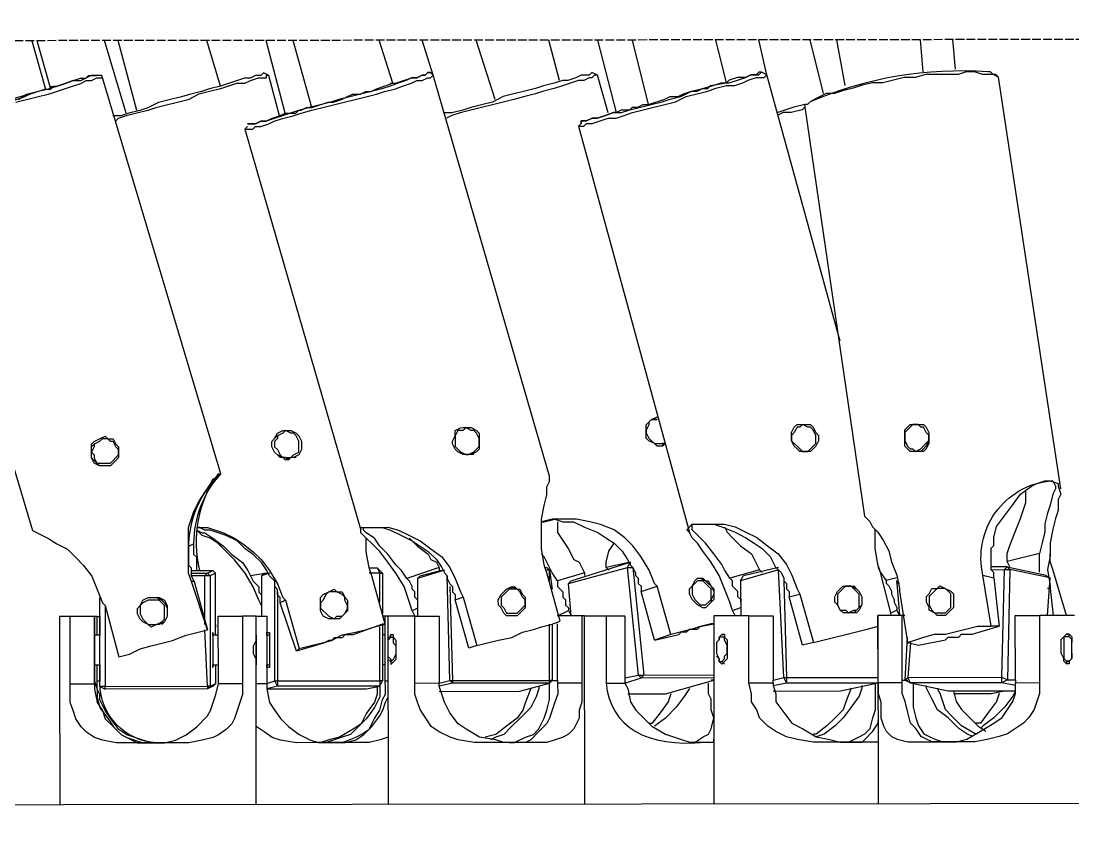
# Model space of a CAD drawing. Header units: feet. Extents: x -99009 to 3252343, y -11094690 to 9035152.
# Drawn here: x 2485667.8 to 2485957.3, y -1980929 to -1980705.4 of the extents above; entities that cross this region are included whole.
import ezdxf

# ---------------------------------------------------------------- set-up
doc = ezdxf.new("R2010")
doc.units = ezdxf.units.FT
doc.linetypes.add('PDF_IMPORT', pattern=[1, 0.8, -0.2])
doc.layers.add('1', color=1, linetype='Continuous')

# ---------------------------------------------------------------- blocks, each defined once
blk = doc.blocks.new('lEVELLING mACHINE')
at = {"color": 200, "lineweight": 25, "transparency": 33554684}
for points in [[(14908.07, 7487.43), (14933.26, 7462.97), (16683.36, 7462.97), (16708.55, 7487.43), (16665.58, 7487.43), (16666.32, 7488.91), (16666.32, 7521.51), (16665.58, 7522.99), (16662.61, 7522.99), (16661.13, 7521.51), (14860.65, 7521.51), (14860.65, 7488.91), (14859.91, 7487.43), (14856.94, 7487.43), (14856.2, 7488.91), (14856.2, 7521.51), (14856.94, 7522.99), (14859.91, 7522.99), (14860.65, 7521.51)], [(15689.02, 7411.11), (15689.76, 7411.11), (15691.24, 7411.11), (15692.72, 7411.11), (15694.2, 7411.11), (15696.43, 7411.11), (15698.65, 7411.11), (15698.65, 7429.63), (15698.65, 7430.37), (15698.65, 7432.6), (15699.39, 7434.82), (15700.13, 7437.04), (15701.61, 7439.26), (15703.1, 7440.75), (15705.32, 7442.23), (15707.54, 7443.71), (15709.76, 7444.45), (15712.73, 7445.19), (15716.43, 7445.93), (15720.14, 7445.93), (15723.84, 7445.93), (15726.07, 7445.93), (15725.32, 7445.93), (15723.84, 7445.93), (15721.62, 7445.93), (15718.66, 7445.19), (15714.95, 7442.97), (15711.25, 7440.75), (15709.02, 7439.26), (15707.54, 7437.04), (15706.06, 7434.82), (15705.32, 7432.6), (15705.32, 7429.63), (15698.65, 7429.63)], [(15772, 7430.37), (15768.3, 7429.63), (15743.11, 7429.63), (15743.11, 7411.11), (15743.11, 7462.97)], [(15778.67, 7429.63), (15778.67, 7411.11), (15780.89, 7411.11), (15783.12, 7411.11), (15784.6, 7411.11), (15786.08, 7411.11), (15786.82, 7411.11), (15787.56, 7411.11), (15788.3, 7411.11), (15788.3, 7462.97)], [(15823.87, 7462.97), (15823.87, 7411.11), (15823.13, 7411.11), (15820.91, 7411.11), (15817.94, 7411.11), (15817.94, 7429.63), (15812.76, 7429.63), (15808.31, 7428.15), (15788.3, 7428.15)], [(15869.81, 7408.89), (15871.29, 7409.63), (15870.55, 7411.11), (15872.77, 7411.11), (15874.25, 7411.11), (15875.74, 7411.11), (15877.22, 7411.11), (15877.96, 7411.11), (15877.96, 7462.97)], [(15914.26, 7462.97), (15914.26, 7423.7), (15914.26, 7424.45), (15914.26, 7423.7), (15914.26, 7422.96), (15915, 7421.48), (15915, 7420), (15915, 7419.26), (15914.26, 7417.78), (15914.26, 7417.04), (15914.26, 7416.29), (15914.26, 7417.04), (15914.26, 7416.29), (15914.26, 7411.11), (15915, 7411.11), (15916.49, 7411.11), (15917.97, 7411.11), (15917.97, 7429.63)], [(15968.35, 7417.04), (15968.35, 7418.52), (15968.35, 7419.26), (15968.35, 7420.74), (15968.35, 7421.48), (15968.35, 7422.22), (15968.35, 7422.96), (15968.35, 7423.7), (15968.35, 7462.97)], [(15733.47, 7429.63), (15733.47, 7431.11), (15733.47, 7433.34), (15733.47, 7436.3), (15732.73, 7439.26), (15731.99, 7441.49), (15730.51, 7443.71), (15729.03, 7444.45), (15727.55, 7445.19), (15725.32, 7445.93), (15724.58, 7445.93)], [(15772, 7431.85), (15753.48, 7431.85), (15743.11, 7429.63), (15743.11, 7432.6), (15742.37, 7434.82), (15742.37, 7437.04), (15742.37, 7439.26), (15741.62, 7441.49), (15740.88, 7442.97), (15739.4, 7444.45), (15737.92, 7445.19), (15734.96, 7445.93), (15731.99, 7445.93), (15729.03, 7445.93), (15726.07, 7445.93), (15726.81, 7445.93), (15727.55, 7445.93), (15728.29, 7445.93), (15729.77, 7445.19), (15731.25, 7444.45), (15732.73, 7442.23), (15734.22, 7440.75), (15734.96, 7437.78), (15735.7, 7434.82), (15736.44, 7432.6), (15736.44, 7430.37), (15736.44, 7429.63), (15736.44, 7428.89), (15734.96, 7428.89)], [(15743.11, 7445.93), (15745.33, 7445.93), (15748.29, 7445.93), (15750.52, 7445.93), (15749.78, 7445.93), (15749.03, 7445.93), (15747.55, 7445.93), (15746.81, 7445.19), (15744.59, 7442.97), (15743.11, 7440.75), (15743.11, 7440)], [(15752.74, 7445.93), (15751.26, 7445.93), (15748.29, 7444.45), (15746.81, 7443.71), (15745.33, 7442.23), (15744.59, 7439.26), (15743.85, 7437.04), (15743.85, 7434.08), (15743.85, 7432.6), (15743.85, 7431.11), (15743.85, 7429.63)], [(15817.94, 7411.11), (15812.76, 7411.11), (15812.76, 7428.89), (15812.76, 7429.63), (15812.01, 7431.11), (15811.27, 7434.82), (15809.79, 7437.04), (15807.57, 7439.26), (15805.35, 7441.49), (15801.64, 7443.71), (15797.2, 7445.19), (15794.97, 7445.93), (15792.75, 7445.93), (15791.27, 7445.93), (15790.53, 7445.93), (15788.3, 7445.93)], [(15793.49, 7445.93), (15791.27, 7444.45), (15789.79, 7443.71), (15789.05, 7442.23), (15788.3, 7439.26), (15789.05, 7437.04), (15789.05, 7434.08), (15789.79, 7432.6), (15789.79, 7431.11), (15789.79, 7429.63)], [(15790.53, 7445.93), (15789.79, 7445.93), (15788.3, 7445.93), (15788.3, 7445.19)], [(15823.87, 7411.11), (15824.61, 7411.11), (15824.61, 7429.63), (15824.61, 7430.37), (15824.61, 7432.6), (15824.61, 7434.82), (15825.35, 7437.04), (15825.35, 7439.26), (15826.09, 7440.75), (15826.83, 7442.23), (15828.31, 7443.71), (15829.8, 7444.45), (15832.02, 7445.19), (15834.24, 7445.93), (15837.95, 7445.93), (15840.91, 7445.93), (15843.13, 7445.93), (15843.87, 7445.93), (15844.62, 7445.93), (15846.1, 7445.93), (15848.32, 7445.19), (15852.77, 7444.45), (15856.47, 7442.23), (15858.69, 7440.75), (15860.92, 7437.78), (15862.4, 7434.82), (15863.14, 7432.6), (15863.88, 7430.37), (15863.88, 7429.63), (15860.92, 7428.89), (15861.66, 7399.99)], [(15832.76, 7413.33), (15832.76, 7428.89), (15831.28, 7428.89), (15831.28, 7429.63), (15831.28, 7432.6), (15832.02, 7434.82), (15832.76, 7437.04), (15833.5, 7439.26), (15834.24, 7440.75), (15836.47, 7442.97), (15838.69, 7445.19), (15840.17, 7445.93), (15841.65, 7445.93), (15842.39, 7445.93), (15843.13, 7445.93), (15846.1, 7445.93), (15849.8, 7445.93), (15854.25, 7445.93), (15858.69, 7445.19), (15860.92, 7444.45), (15863.88, 7442.97), (15866.1, 7441.49), (15867.58, 7439.26), (15869.07, 7437.04), (15869.81, 7434.82), (15870.55, 7432.6), (15870.55, 7429.63), (15870.55, 7411.11), (15863.88, 7411.11), (15863.88, 7428.89), (15863.88, 7429.63), (15870.55, 7429.63)], [(15844.62, 7445.93), (15843.13, 7445.93), (15840.17, 7444.45), (15837.95, 7443.71), (15836.47, 7442.23), (15834.98, 7439.26), (15834.24, 7437.04), (15833.5, 7434.08), (15833.5, 7432.6), (15833.5, 7431.11), (15833.5, 7429.63), (15832.76, 7428.89), (15833.5, 7428.89), (15833.5, 7429.63), (15860.18, 7429.63), (15863.88, 7430.37)], [(15836.47, 7430.37), (15836.47, 7431.11), (15837.21, 7433.34), (15838.69, 7436.3), (15841.65, 7439.26), (15843.87, 7441.49), (15846.1, 7443.71), (15848.32, 7444.45), (15849.8, 7445.19)], [(15877.96, 7444.45), (15880.18, 7445.19), (15883.14, 7445.93), (15886.85, 7445.93), (15890.55, 7445.93), (15892.78, 7445.93), (15892.04, 7445.93), (15889.81, 7445.93), (15886.85, 7445.19), (15884.63, 7443.71), (15882.4, 7441.49), (15880.18, 7438.52), (15879.44, 7437.04), (15878.7, 7434.82), (15877.96, 7433.34)], [(15894.26, 7445.93), (15892.78, 7445.93), (15890.55, 7445.93), (15886.85, 7444.45), (15885.37, 7443.71), (15883.14, 7442.23), (15881.66, 7439.26), (15880.18, 7437.04), (15879.44, 7434.08), (15878.7, 7432.6), (15878.7, 7431.11), (15878.7, 7428.89), (15878.7, 7413.33), (15882.4, 7399.99), (15883.14, 7397.77), (15883.89, 7393.33), (15883.89, 7389.62)], [(15880.18, 7429.63), (15880.18, 7431.11), (15880.18, 7433.34), (15881.66, 7436.3), (15883.89, 7439.26), (15886.11, 7441.49), (15888.33, 7443.71), (15890.55, 7444.45), (15892.78, 7445.19), (15895, 7445.93), (15895.74, 7445.93)], [(15880.92, 7430.37), (15880.92, 7432.6), (15881.66, 7434.82), (15883.89, 7437.78), (15885.37, 7440.75), (15887.59, 7442.23), (15891.29, 7444.45), (15894.26, 7445.19), (15896.48, 7445.93)], [(15914.26, 7429.63), (15911.3, 7429.63), (15911.3, 7431.11), (15910.56, 7434.82), (15909.08, 7437.04), (15907.6, 7439.26), (15905.37, 7441.49), (15902.41, 7443.71), (15899.45, 7445.19), (15897.22, 7445.93), (15895, 7445.93), (15893.52, 7445.93), (15892.78, 7445.93), (15895.74, 7445.93), (15898.7, 7445.93), (15903.15, 7445.93), (15907.6, 7445.19), (15909.82, 7444.45), (15912.04, 7442.97), (15914.26, 7441.49)], [(15958.72, 7429.63), (15958.72, 7431.11), (15957.98, 7434.82), (15956.5, 7437.04), (15955.76, 7439.26), (15953.53, 7441.49), (15951.31, 7443.71), (15948.35, 7445.19), (15946.87, 7445.93), (15944.64, 7445.93), (15943.9, 7445.93), (15942.42, 7445.93), (15945.38, 7445.93), (15949.09, 7445.93), (15952.79, 7445.93), (15956.5, 7445.19), (15958.72, 7444.45), (15960.94, 7442.97), (15962.43, 7441.49), (15963.91, 7439.26), (15964.65, 7437.04), (15965.39, 7434.82), (15965.39, 7432.6), (15965.39, 7429.63), (15958.72, 7429.63), (15958.72, 7428.89), (15957.98, 7431.11), (15957.98, 7433.34), (15957.24, 7436.3), (15955.02, 7439.26), (15953.53, 7441.49), (15951.31, 7443.71), (15949.83, 7444.45), (15947.61, 7445.19), (15945.38, 7445.93), (15943.16, 7445.93), (15942.42, 7445.93), (15943.16, 7445.93), (15947.61, 7444.45), (15949.83, 7443.71), (15952.05, 7442.23), (15954.27, 7439.26), (15955.76, 7437.04), (15957.24, 7434.08), (15957.24, 7432.6), (15957.98, 7431.11), (15957.98, 7428.89), (15957.98, 7424.45)], [(15735.7, 7428.89), (15734.22, 7429.63), (15723.84, 7431.85), (15705.32, 7431.85), (15706.06, 7433.34), (15708.28, 7436.3), (15711.25, 7439.26), (15714.21, 7441.49), (15714.95, 7442.23)], [(15722.36, 7431.85), (15721.62, 7434.82), (15720.14, 7437.04), (15717.91, 7439.26), (15715.69, 7441.49), (15713.47, 7442.97)], [(15715.69, 7443.71), (15716.43, 7443.71), (15720.14, 7441.49), (15723.1, 7438.52), (15724.58, 7437.04), (15725.32, 7434.82), (15726.07, 7432.6), (15726.81, 7431.11)], [(15717.17, 7444.45), (15718.66, 7443.71), (15720.88, 7442.23), (15723.84, 7439.26), (15726.81, 7437.04), (15728.29, 7434.08), (15729.03, 7432.6), (15729.77, 7431.11), (15729.77, 7430.37)], [(15747.55, 7430.37), (15747.55, 7431.11), (15748.29, 7433.34), (15750.52, 7436.3), (15752.74, 7439.26), (15754.96, 7441.49), (15757.93, 7443.71), (15760.15, 7444.45)], [(15750.52, 7431.11), (15752, 7434.82), (15752.74, 7437.04), (15754.96, 7439.26), (15757.18, 7441.49), (15760.15, 7443.71), (15760.89, 7443.71)], [(15838.69, 7431.11), (15840.17, 7434.82), (15840.91, 7437.04), (15842.39, 7439.26), (15845.36, 7441.49), (15848.32, 7443.71), (15851.28, 7444.45)], [(15709.76, 7432.6), (15710.51, 7434.82), (15712.73, 7437.78), (15714.95, 7440.75), (15716.43, 7440.75)], [(15794.97, 7431.11), (15796.45, 7433.34), (15798.68, 7436.3), (15801.64, 7439.26), (15804.6, 7441.49)], [(15800.16, 7432.6), (15800.9, 7434.82), (15803.12, 7437.78), (15805.35, 7440.75), (15806.09, 7440.75)], [(15722.36, 7432.6), (15711.99, 7432.6), (15708.28, 7431.85)], [(15812.01, 7432.6), (15801.64, 7432.6), (15788.3, 7428.89), (15789.05, 7428.89)], [(15863.88, 7431.85), (15841.65, 7431.85), (15833.5, 7429.63)], [(15925.38, 7429.63), (15926.12, 7430.37), (15927.6, 7431.11), (15955.76, 7431.11), (15955.76, 7430.37), (15957.24, 7430.37), (15957.24, 7405.92)], [(15955.76, 7408.14), (15955.76, 7430.37), (15927.6, 7430.37), (15927.6, 7431.11), (15926.86, 7430.37), (15925.38, 7429.63), (15925.38, 7424.45)], [(15957.24, 7430.37), (15955.76, 7431.11)], [(15711.99, 7398.51), (15708.28, 7398.51), (15707.54, 7397.77), (15697.17, 7399.99), (15695.69, 7400.74), (15706.8, 7398.51), (15707.54, 7428.89), (15705.32, 7428.89), (15705.32, 7429.63)], [(15705.32, 7428.89), (15705.32, 7411.11), (15698.65, 7411.11)], [(15705.32, 7430.37), (15709.02, 7429.63), (15734.22, 7429.63), (15734.96, 7428.15), (15735.7, 7428.89), (15734.96, 7417.04)], [(15734.22, 7418.52), (15734.96, 7428.15), (15709.02, 7428.15), (15708.28, 7398.51), (15706.8, 7398.51), (15707.54, 7397.77), (15711.99, 7397.77)], [(15736.44, 7429.63), (15743.11, 7429.63)], [(15736.44, 7428.89), (15736.44, 7411.11), (15743.11, 7411.11)], [(15769.04, 7401.48), (15768.3, 7428.15), (15743.11, 7428.15)], [(15772, 7429.63), (15772, 7428.89), (15769.04, 7428.15), (15770.52, 7398.51), (15780.89, 7401.48), (15780.89, 7411.11)], [(15778.67, 7411.11), (15772, 7411.11), (15772, 7428.89)], [(15812.76, 7428.15), (15809.05, 7427.41), (15812.01, 7397.77), (15811.27, 7396.29), (15811.27, 7397.03)], [(15824.61, 7429.63), (15831.28, 7429.63)], [(15831.28, 7428.89), (15831.28, 7413.33)], [(15860.92, 7402.96), (15860.18, 7428.89), (15833.5, 7428.89), (15833.5, 7413.33)], [(15878.7, 7428.89), (15877.96, 7428.89)], [(15906.11, 7406.66), (15907.6, 7407.4), (15907.6, 7405.92), (15908.34, 7405.18), (15908.34, 7403.7), (15909.08, 7402.96), (15909.08, 7401.48), (15909.82, 7400.74), (15910.56, 7399.99), (15911.3, 7398.51), (15912.78, 7396.29), (15915, 7394.07), (15917.23, 7392.58), (15919.45, 7390.36), (15922.41, 7388.88), (15924.64, 7388.14), (15926.86, 7387.4), (15928.34, 7387.4), (15929.82, 7386.66), (15930.56, 7386.66), (15929.08, 7386.66), (15927.6, 7386.66), (15925.38, 7387.4), (15923.16, 7388.14), (15920.19, 7389.62), (15917.97, 7391.1), (15915, 7393.33), (15912.78, 7395.55), (15910.56, 7398.51), (15908.34, 7402.22), (15906.85, 7405.92), (15906.11, 7406.66), (15902.41, 7420), (15899.45, 7419.26), (15896.48, 7418.52), (15893.52, 7417.78), (15890.55, 7416.29), (15886.85, 7415.55), (15883.89, 7414.81), (15881.66, 7414.07), (15878.7, 7413.33), (15879.44, 7413.33), (15879.44, 7428.89)], [(15908.34, 7404.44), (15908.34, 7428.89), (15880.18, 7428.89), (15880.18, 7430.37), (15879.44, 7428.89), (15880.18, 7428.89), (15880.18, 7414.07)], [(15914.26, 7411.11), (15911.3, 7411.11), (15911.3, 7428.89), (15911.3, 7429.63), (15909.08, 7428.89), (15909.08, 7401.48)], [(15924.64, 7429.63), (15924.64, 7428.89), (15924.64, 7411.11), (15917.97, 7411.11)], [(15932.05, 7398.51), (15926.12, 7398.51), (15925.38, 7399.25), (15926.86, 7399.99), (15926.86, 7430.37), (15927.6, 7430.37), (15928.34, 7414.81)], [(15958.72, 7424.45), (15957.24, 7424.45), (15957.24, 7428.89), (15957.98, 7428.89)], [(15957.98, 7416.29), (15957.98, 7411.11), (15958.72, 7411.11), (15958.72, 7428.89), (15958.72, 7411.11), (15965.39, 7411.11)], [(15958.72, 7428.89), (15958.72, 7428.89)], [(15965.39, 7429.63), (15965.39, 7411.11), (15966.87, 7411.11), (15967.61, 7411.11), (15968.35, 7411.11), (15968.35, 7416.29), (15968.35, 7417.04), (15968.35, 7417.78), (15968.35, 7419.26), (15968.35, 7420.74), (15968.35, 7422.22), (15968.35, 7422.96), (15968.35, 7423.7)], [(15831.28, 7401.48), (15831.28, 7402.96), (15830.54, 7403.7), (15829.8, 7404.44), (15829.8, 7405.92), (15829.06, 7406.66), (15829.06, 7408.14), (15828.31, 7408.89), (15828.31, 7409.63), (15827.57, 7411.11), (15828.31, 7402.22), (15812.01, 7397.77), (15810.53, 7397.77), (15807.57, 7427.41), (15788.3, 7427.41)], [(15910.56, 7416.29), (15911.3, 7416.29), (15911.3, 7415.55), (15910.56, 7415.55), (15910.56, 7416.29), (15910.56, 7417.04), (15910.56, 7418.52), (15910.56, 7420), (15910.56, 7420.74), (15910.56, 7422.22), (15910.56, 7423.7), (15910.56, 7424.45), (15910.56, 7425.19), (15911.3, 7425.19), (15911.3, 7424.45), (15910.56, 7424.45)], [(15924.64, 7416.29), (15926.12, 7416.29), (15926.12, 7415.55), (15926.12, 7416.29), (15926.12, 7417.04), (15926.12, 7417.78), (15926.12, 7419.26), (15926.12, 7420.74), (15926.12, 7422.22), (15926.12, 7422.96), (15926.12, 7424.45), (15926.12, 7425.19), (15926.12, 7424.45), (15924.64, 7424.45)], [(15689.76, 7421.48), (15689.76, 7422.22), (15689.76, 7422.96), (15690.5, 7423.7), (15690.5, 7424.45), (15691.24, 7424.45), (15691.98, 7423.7), (15691.98, 7422.96), (15692.72, 7421.48), (15692.72, 7420), (15692.72, 7419.26), (15692.72, 7417.78), (15691.98, 7417.04), (15691.24, 7416.29)], [(15690.5, 7423.7), (15691.24, 7423.7), (15691.24, 7424.45)], [(15690.5, 7423.7), (15690.5, 7423.7)], [(15787.56, 7418.52), (15786.82, 7417.78), (15786.82, 7417.04), (15786.08, 7416.29), (15785.34, 7416.29), (15785.34, 7417.04), (15784.6, 7417.78), (15784.6, 7419.26), (15784.6, 7420.74), (15784.6, 7422.22), (15784.6, 7422.96), (15785.34, 7423.7), (15786.08, 7424.45), (15786.82, 7423.7), (15786.82, 7422.96), (15787.56, 7422.22)], [(15786.82, 7423.7), (15786.08, 7423.7), (15785.34, 7424.45)], [(15877.96, 7422.22), (15877.96, 7422.96), (15877.22, 7423.7), (15877.22, 7424.45), (15876.48, 7423.7), (15875.74, 7422.96), (15875.74, 7422.22), (15875.74, 7420.74), (15875.74, 7419.26), (15875.74, 7417.78), (15876.48, 7417.04), (15876.48, 7416.29), (15877.22, 7416.29), (15877.22, 7417.04)], [(15877.22, 7423.7), (15877.22, 7423.7)], [(15879.44, 7424.45), (15878.7, 7424.45)], [(15914.26, 7423.7), (15914.26, 7423.7)], [(15914.26, 7423.7), (15914.26, 7423.7)], [(15970.58, 7265.14), (15969.09, 7265.14), (15966.87, 7264.4), (15964.65, 7263.66), (15962.43, 7262.92), (15960.94, 7262.92), (15960.2, 7262.18), (15958.72, 7262.18), (15957.98, 7262.18), (15958.72, 7262.18), (15959.46, 7262.18), (15960.94, 7262.92), (15962.43, 7263.66), (15964.65, 7263.66), (15966.87, 7264.4), (15969.09, 7265.14), (15971.32, 7265.88), (15974.28, 7266.62), (15977.24, 7267.37), (15979.47, 7268.85)], [(16008.36, 7277.74), (15975.76, 7387.4), (15974.28, 7388.14), (15972.8, 7388.88), (15971.32, 7389.62), (15969.09, 7391.1), (15966.13, 7392.58), (15963.91, 7394.81), (15961.68, 7397.03), (15959.46, 7399.99), (15957.98, 7403.7), (15956.5, 7407.4), (15955.76, 7408.14), (15952.05, 7422.22), (15949.09, 7421.48), (15946.12, 7420), (15943.16, 7419.26), (15940.2, 7418.52), (15937.23, 7417.78), (15933.53, 7416.29), (15930.56, 7415.55), (15927.6, 7414.81), (15932.05, 7401.48), (15932.79, 7399.25), (15932.79, 7394.81), (15932.79, 7390.36), (15932.79, 7386.66), (15931.31, 7382.21), (15929.82, 7379.25), (15928.34, 7377.02), (15926.86, 7374.8), (15926.12, 7373.32), (15924.64, 7372.58), (15924.64, 7371.84), (15923.9, 7371.84), (15956.5, 7262.18), (15957.98, 7262.18)], [(15709.76, 7262.92), (15710.51, 7262.18), (15711.25, 7262.18), (15712.73, 7262.18), (15714.21, 7262.18), (15716.43, 7261.44), (15718.66, 7261.44), (15720.88, 7262.18), (15723.84, 7262.18), (15726.81, 7262.18), (15729.77, 7262.18), (15732.73, 7262.92), (15735.7, 7262.92), (15738.66, 7263.66), (15741.62, 7264.4), (15744.59, 7264.4), (15747.55, 7265.14), (15749.78, 7265.88), (15752.74, 7266.62), (15754.96, 7267.37), (15757.18, 7267.37), (15758.67, 7268.11), (15760.15, 7268.85), (15761.63, 7269.59), (15762.37, 7270.33), (15763.11, 7270.33), (15763.11, 7271.07), (15746.81, 7383.69), (15746.07, 7384.43), (15745.33, 7385.18), (15744.59, 7386.66), (15743.11, 7388.14), (15741.62, 7390.36), (15740.14, 7393.33), (15739.4, 7396.29), (15737.92, 7399.99), (15737.18, 7403.7), (15737.18, 7404.44), (15734.96, 7418.52), (15731.99, 7419.26), (15724.58, 7417.78), (15723.84, 7417.04), (15723.1, 7417.04), (15721.62, 7417.04), (15720.88, 7417.04), (15720.14, 7416.29), (15719.4, 7416.29), (15717.91, 7416.29), (15717.17, 7416.29), (15709.76, 7414.07), (15711.99, 7414.07)], [(15760.89, 7418.52), (15763.85, 7419.26), (15767.56, 7405.92)], [(15871.29, 7409.63), (15872.03, 7407.4), (15873.51, 7402.96), (15875.74, 7399.25), (15877.96, 7396.29), (15880.18, 7393.33), (15882.4, 7391.1), (15883.89, 7389.62), (15884.63, 7388.88), (15885.37, 7388.14), (15885.37, 7387.4), (15885.37, 7386.66), (15884.63, 7386.66), (15882.4, 7386.66), (15880.18, 7386.66), (15877.96, 7386.66), (15874.99, 7387.4), (15872.03, 7388.88), (15869.07, 7390.36), (15866.1, 7392.58), (15863.14, 7394.81), (15860.92, 7397.77), (15859.43, 7400.74), (15857.95, 7404.44), (15857.21, 7405.92), (15853.51, 7419.26), (15850.54, 7418.52), (15847.58, 7417.78), (15843.87, 7417.04), (15840.91, 7415.55), (15837.95, 7414.81), (15835.72, 7414.07), (15832.76, 7413.33), (15830.54, 7412.59), (15834.24, 7399.25), (15834.98, 7397.03), (15835.72, 7392.58), (15835.72, 7388.88), (15835.72, 7384.43), (15834.98, 7380.73), (15834.24, 7377.77), (15834.24, 7375.54), (15833.5, 7374.06), (15833.5, 7373.32), (15833.5, 7372.58), (15865.36, 7262.18), (15866.1, 7261.44)], [(15853.51, 7419.26), (15855.73, 7420), (15859.43, 7406.66)], [(15879.44, 7413.33), (15887.59, 7416.29), (15888.33, 7416.29), (15889.81, 7416.29), (15890.55, 7417.04), (15891.29, 7417.04), (15892.78, 7417.04), (15893.52, 7417.78), (15894.26, 7417.78), (15895.74, 7418.52), (15903.15, 7420.74), (15902.41, 7420)], [(15903.15, 7420.74), (15907.6, 7407.4)], [(15690.5, 7417.04), (15690.5, 7416.29), (15691.24, 7416.29), (15690.5, 7416.29), (15689.76, 7417.04), (15689.76, 7417.78), (15689.76, 7418.52)], [(15734.96, 7418.52), (15732.73, 7417.78), (15730.51, 7417.04), (15727.55, 7416.29), (15724.58, 7416.29), (15721.62, 7415.55), (15718.66, 7414.81), (15715.69, 7414.07), (15711.99, 7414.07), (15714.21, 7399.99), (15711.25, 7400.74), (15711.25, 7399.25), (15711.99, 7398.51), (15711.99, 7397.03), (15711.99, 7396.29), (15711.99, 7394.81), (15711.99, 7394.07), (15711.99, 7392.58), (15711.25, 7391.84), (15711.25, 7389.62), (15710.51, 7386.66), (15708.28, 7383.69), (15706.06, 7380.73), (15703.84, 7377.77), (15700.87, 7375.54), (15699.39, 7374.8), (15697.17, 7374.06), (15695.69, 7374.06), (15693.46, 7374.8), (15693.46, 7375.54), (15692.72, 7377.77), (15693.46, 7379.25), (15693.46, 7382.21), (15694.2, 7384.43), (15694.95, 7387.4), (15695.69, 7391.1), (15695.69, 7394.81), (15696.43, 7398.51), (15695.69, 7402.96), (15695.69, 7403.7), (15694.95, 7411.11)], [(15782.38, 7411.11), (15783.12, 7409.63), (15783.86, 7407.4), (15785.34, 7403.7), (15786.82, 7399.99), (15789.05, 7396.29), (15791.27, 7393.33), (15792.75, 7391.1), (15794.23, 7389.62), (15794.97, 7388.14), (15795.71, 7387.4), (15794.97, 7386.66), (15794.23, 7385.92), (15793.49, 7385.92), (15791.27, 7385.92), (15788.3, 7385.92), (15785.34, 7385.92), (15782.38, 7386.66), (15779.41, 7388.14), (15776.45, 7389.62), (15773.49, 7391.84), (15770.52, 7394.07), (15768.3, 7397.03), (15766.82, 7399.99), (15765.33, 7403.7), (15764.59, 7405.18), (15760.89, 7418.52), (15757.93, 7417.78), (15754.96, 7417.04), (15752, 7416.29), (15749.03, 7415.55), (15746.07, 7414.81), (15743.11, 7414.07), (15743.11, 7413.33)], [(15785.34, 7416.29), (15786.08, 7416.29), (15786.82, 7417.04)], [(15786.08, 7416.29), (15786.08, 7416.29)], [(15800.16, 7416.29), (15804.6, 7417.78), (15797.94, 7416.29), (15797.2, 7415.55), (15796.45, 7415.55), (15795.71, 7415.55), (15794.97, 7414.81), (15793.49, 7414.81), (15792.75, 7414.81), (15792.01, 7414.07), (15788.3, 7413.33), (15789.05, 7413.33), (15792.01, 7414.07), (15794.23, 7414.81), (15797.2, 7415.55), (15800.16, 7416.29), (15803.86, 7402.96), (15804.6, 7402.22), (15806.09, 7398.51), (15808.31, 7394.81), (15810.53, 7391.84), (15812.76, 7389.62), (15815.72, 7387.4), (15819.42, 7385.92), (15822.39, 7385.18), (15826.09, 7384.43), (15829.8, 7384.43), (15832.76, 7384.43), (15835.72, 7385.18), (15834.98, 7385.18), (15832.02, 7384.43), (15829.8, 7385.18), (15826.83, 7385.18), (15823.87, 7386.66), (15820.16, 7388.14), (15817.94, 7389.62), (15815.72, 7391.1), (15813.5, 7393.33), (15812.01, 7395.55), (15811.27, 7397.03), (15810.53, 7397.77), (15809.79, 7399.25), (15809.79, 7399.99), (15809.05, 7400.74), (15809.05, 7402.22), (15808.31, 7402.96), (15808.31, 7404.44), (15803.86, 7402.96)], [(15804.6, 7417.78), (15808.31, 7404.44)], [(15877.96, 7417.78), (15877.22, 7417.04), (15877.22, 7416.29)], [(15878.7, 7416.29), (15879.44, 7416.29)], [(15925.38, 7416.29), (15925.38, 7399.25)], [(15957.98, 7411.11), (15957.24, 7411.11), (15957.24, 7416.29), (15958.72, 7416.29)], [(15968.35, 7417.04), (15968.35, 7417.04)], [(15711.25, 7400.74), (15709.76, 7414.07)], [(15878.7, 7413.33), (15878.7, 7411.11), (15879.44, 7411.11)], [(15925.38, 7413.33), (15925.38, 7414.07)], [(15925.38, 7414.07), (15925.38, 7414.07)], [(15931.31, 7401.48), (15927.6, 7414.81)], [(15927.6, 7414.81), (15927.6, 7414.81)], [(15928.34, 7413.33), (15928.34, 7399.99), (15932.05, 7399.99)], [(15943.9, 7405.92), (15943.16, 7405.92), (15941.68, 7405.92), (15940.94, 7405.92), (15939.46, 7406.66), (15938.72, 7408.14), (15938.72, 7408.89), (15938.72, 7410.37), (15938.72, 7411.11), (15939.46, 7412.59), (15940.2, 7413.33)], [(15691.24, 7411.11), (15694.95, 7398.51), (15695.69, 7396.29), (15695.69, 7394.07)], [(15696.43, 7411.11), (15695.69, 7400.74)], [(15726.81, 7411.11), (15726.81, 7411.11)], [(15735.7, 7411.11), (15736.44, 7411.11)], [(15737.18, 7402.22), (15737.92, 7402.22), (15737.18, 7411.11), (15737.92, 7409.63), (15739.4, 7410.37)], [(15739.4, 7411.11), (15742.37, 7399.25), (15743.11, 7397.03), (15743.85, 7392.58), (15743.85, 7388.14), (15743.85, 7387.4)], [(15743.11, 7411.11), (15743.11, 7411.11)], [(15752.74, 7402.96), (15752, 7402.96), (15751.26, 7402.96), (15749.78, 7402.96), (15749.03, 7403.7), (15748.29, 7404.44), (15747.55, 7405.92), (15747.55, 7406.66), (15747.55, 7408.14), (15748.29, 7408.89), (15749.03, 7409.63), (15749.78, 7410.37), (15750.52, 7410.37)], [(15824.61, 7411.11), (15831.28, 7411.11), (15828.31, 7409.63)], [(15844.62, 7403.7), (15843.13, 7402.96), (15842.39, 7403.7), (15841.65, 7404.44), (15840.91, 7405.18), (15840.17, 7405.92), (15840.17, 7407.4), (15840.17, 7408.89), (15840.91, 7409.63), (15841.65, 7410.37), (15842.39, 7411.11)], [(15862.4, 7398.51), (15869.81, 7400.74), (15869.81, 7411.11)], [(15877.96, 7411.11), (15878.7, 7411.11)], [(15883.14, 7397.77), (15880.92, 7397.77), (15880.18, 7399.25), (15879.44, 7399.25), (15879.44, 7410.37)], [(15890.55, 7411.11), (15891.29, 7411.85)], [(15892.04, 7411.85), (15892.78, 7411.85), (15893.52, 7411.85)], [(15912.78, 7399.99), (15912.04, 7399.25), (15910.56, 7399.25), (15912.78, 7399.99), (15912.78, 7411.11)], [(15958.72, 7411.11), (15958.72, 7411.11)], [(15743.11, 7397.77), (15742.37, 7399.25), (15740.88, 7401.48), (15740.88, 7402.22), (15740.14, 7402.96), (15739.4, 7404.44), (15739.4, 7405.18), (15738.66, 7406.66), (15738.66, 7407.4), (15737.92, 7408.89), (15737.92, 7409.63)], [(15780.89, 7407.4), (15780.89, 7406.66), (15781.64, 7405.92), (15781.64, 7404.44), (15782.38, 7403.7), (15783.12, 7402.96), (15783.12, 7401.48), (15783.86, 7400.74), (15785.34, 7398.51), (15786.08, 7397.03), (15788.3, 7394.07), (15790.53, 7391.1), (15792.01, 7389.62), (15793.49, 7388.14), (15794.23, 7387.4), (15794.23, 7386.66), (15794.23, 7385.92), (15793.49, 7385.92), (15792.75, 7385.92), (15790.53, 7385.92), (15788.3, 7385.92), (15786.08, 7386.66), (15782.38, 7388.14), (15779.41, 7389.62), (15777.19, 7391.1), (15774.97, 7392.58), (15772.74, 7394.81), (15771.26, 7397.77), (15770.52, 7398.51), (15769.78, 7399.25), (15769.04, 7400.74), (15769.04, 7401.48), (15768.3, 7402.22), (15768.3, 7403.7), (15767.56, 7404.44), (15767.56, 7405.92), (15764.59, 7405.18)], [(15783.12, 7409.63), (15780.89, 7408.89)], [(15792.75, 7400.74), (15791.27, 7400.74), (15790.53, 7401.48), (15789.79, 7402.22), (15789.05, 7402.96), (15788.3, 7404.44), (15788.3, 7405.18), (15789.05, 7406.66), (15789.05, 7407.4), (15789.79, 7408.14), (15790.53, 7408.89)], [(15880.18, 7407.4), (15880.18, 7399.25), (15883.14, 7399.25)], [(15912.78, 7408.14), (15913.52, 7406.66), (15915, 7402.96), (15917.23, 7399.25), (15920.19, 7395.55), (15922.41, 7393.33), (15924.64, 7391.1), (15926.86, 7389.62), (15929.08, 7388.88), (15929.82, 7388.14), (15930.56, 7387.4)], [(15869.81, 7406.66), (15870.55, 7405.92), (15870.55, 7404.44), (15871.29, 7403.7), (15871.29, 7402.96), (15872.03, 7401.48), (15872.77, 7400.74), (15874.25, 7398.51), (15875.74, 7397.03), (15877.96, 7394.07), (15880.18, 7391.84), (15881.66, 7389.62), (15883.89, 7388.14), (15884.63, 7387.4), (15884.63, 7386.66), (15883.89, 7386.66), (15881.66, 7386.66), (15879.44, 7386.66), (15877.22, 7387.4), (15874.25, 7388.88), (15871.29, 7390.36), (15869.07, 7391.84), (15866.84, 7393.33), (15864.62, 7395.55), (15863.14, 7397.77), (15862.4, 7399.25), (15861.66, 7399.99), (15861.66, 7400.74), (15860.92, 7402.22), (15860.18, 7402.96), (15860.18, 7404.44), (15859.43, 7405.18), (15859.43, 7406.66), (15857.21, 7405.92)], [(15930.56, 7386.66), (15930.56, 7387.4), (15929.08, 7388.14), (15928.34, 7388.14), (15926.12, 7389.62), (15923.16, 7391.84), (15920.93, 7394.07), (15917.97, 7396.29), (15916.49, 7398.51), (15915.75, 7399.99), (15915, 7401.48), (15914.26, 7402.22), (15913.52, 7402.96), (15913.52, 7404.44), (15912.78, 7405.18)], [(15695.69, 7403.7), (15696.43, 7403.7)], [(15737.92, 7402.22), (15737.92, 7401.48)], [(15828.31, 7402.22), (15827.57, 7401.48), (15811.27, 7396.29), (15817.94, 7397.77)], [(15834.98, 7397.77), (15834.24, 7397.77), (15833.5, 7398.51), (15832.76, 7403.7)], [(15698.65, 7399.25), (15698.65, 7398.51), (15698.65, 7397.77), (15698.65, 7396.29), (15698.65, 7395.55), (15698.65, 7394.07)], [(15737.92, 7400.74), (15740.88, 7401.48)], [(15780.89, 7401.48), (15780.15, 7399.99), (15770.52, 7397.77)], [(15775.71, 7398.51), (15774.97, 7399.25)], [(15785.34, 7386.66), (15784.6, 7388.14), (15783.12, 7389.62), (15780.89, 7391.84), (15777.93, 7394.07), (15777.19, 7395.55), (15776.45, 7397.03), (15775.71, 7398.51), (15783.86, 7400.74)], [(15831.28, 7385.18), (15831.28, 7386.66), (15831.28, 7388.14), (15829.8, 7390.36), (15828.31, 7392.58), (15826.83, 7395.55), (15825.35, 7396.29), (15824.61, 7397.77), (15823.87, 7399.25), (15831.28, 7401.48), (15832.76, 7399.25), (15833.5, 7397.77), (15834.98, 7394.81), (15835.72, 7394.07)], [(15823.87, 7399.25), (15823.87, 7399.99)], [(15833.5, 7401.48), (15833.5, 7398.51), (15834.24, 7398.51)], [(15869.81, 7400.74), (15869.07, 7399.99), (15863.14, 7398.51)], [(15872.03, 7389.62), (15869.81, 7391.84), (15866.84, 7394.07), (15866.1, 7395.55), (15864.62, 7396.29), (15863.88, 7397.77), (15872.77, 7400.74)], [(15879.44, 7399.25), (15880.92, 7397.77)], [(15911.3, 7399.25), (15915.75, 7399.99)], [(15932.05, 7399.25), (15927.6, 7399.25), (15926.12, 7398.51)], [(15706.8, 7397.77), (15707.54, 7396.29)], [(15742.37, 7398.51), (15742.37, 7398.51)], [(15770.52, 7398.51), (15770.52, 7398.51)], [(15770.52, 7398.51), (15770.52, 7398.51)], [(15811.27, 7396.29), (15811.27, 7396.29)], [(15817.2, 7398.51), (15817.94, 7397.77), (15817.94, 7396.29), (15817.2, 7393.33), (15815.72, 7391.1)], [(15833.5, 7398.51), (15833.5, 7398.51)], [(15833.5, 7398.51), (15834.24, 7397.77)], [(15863.88, 7397.77), (15863.88, 7398.51)], [(15930.56, 7398.51), (15930.56, 7397.03), (15930.56, 7396.29), (15930.56, 7394.81), (15931.31, 7394.07), (15931.31, 7392.58), (15931.31, 7391.1), (15932.79, 7391.84)], [(15824.61, 7275.52), (15825.35, 7276.26), (15794.97, 7388.14)], [(15916.49, 7276.26), (15917.23, 7277), (15885.37, 7387.4)], [(15923.9, 7371.84), (15923.9, 7371.84)], [(15903.15, 7367.39), (15903.89, 7367.39), (15904.63, 7367.39), (15905.37, 7368.13), (15906.11, 7367.39), (15907.6, 7367.39), (15908.34, 7366.65), (15909.08, 7365.91), (15909.82, 7364.43), (15909.82, 7362.95), (15909.08, 7362.21), (15908.34, 7361.47)], [(15954.27, 7369.62), (15954.27, 7369.62)], [(15955.76, 7369.62), (15956.5, 7369.62), (15957.24, 7369.62), (15958.72, 7368.87), (15959.46, 7367.39), (15959.46, 7366.65), (15959.46, 7365.17), (15959.46, 7364.43), (15958.72, 7363.69)], [(15732.73, 7358.5), (15731.25, 7358.5), (15730.51, 7358.5), (15729.77, 7359.24), (15729.03, 7360.72), (15729.03, 7361.47), (15729.03, 7362.95), (15729.03, 7363.69), (15729.77, 7365.17), (15730.51, 7365.91), (15731.25, 7365.91), (15732.73, 7365.91)], [(15805.35, 7357.02), (15803.86, 7357.02), (15804.6, 7357.02), (15805.35, 7357.02), (15806.09, 7357.76), (15806.09, 7358.5), (15806.83, 7359.98), (15806.83, 7360.72), (15806.09, 7362.21), (15805.35, 7362.95), (15804.6, 7363.69), (15803.86, 7363.69), (15803.12, 7363.69), (15802.38, 7363.69), (15801.64, 7363.69), (15802.38, 7364.43), (15803.12, 7364.43)], [(15801.64, 7363.69), (15802.38, 7363.69), (15802.38, 7364.43), (15803.86, 7364.43), (15804.6, 7363.69), (15806.09, 7362.95), (15806.83, 7362.21), (15806.83, 7360.72), (15806.83, 7359.98), (15806.83, 7358.5), (15806.09, 7357.76), (15805.35, 7357.02), (15803.86, 7356.28)], [(15854.25, 7366.65), (15854.99, 7366.65)], [(15957.24, 7362.21), (15957.24, 7362.21)], [(15764.59, 7358.5), (15763.85, 7358.5)], [(15857.21, 7359.24), (15856.47, 7359.24)], [(15906.85, 7359.98), (15906.85, 7359.98)], [(15753.48, 7335.53), (15773.49, 7262.18), (15774.97, 7261.44)], [(15956.5, 7262.18), (15956.5, 7262.92), (15957.24, 7262.92), (15957.98, 7262.92), (15959.46, 7263.66), (15960.94, 7263.66), (15962.43, 7264.4), (15964.65, 7265.14), (15966.87, 7265.88), (15969.09, 7266.62), (15971.32, 7267.37), (15974.28, 7268.11), (15977.24, 7268.85), (15980.21, 7269.59)], [(15825.35, 7276.26), (15824.61, 7276.26), (15823.87, 7276.26), (15823.13, 7275.52), (15821.65, 7275.52), (15819.42, 7274.78), (15817.2, 7274.03), (15814.98, 7274.03), (15812.76, 7273.29), (15810.53, 7272.55), (15807.57, 7271.81), (15804.6, 7271.07), (15801.64, 7270.33), (15798.68, 7269.59), (15795.71, 7268.11), (15792.75, 7267.37), (15789.79, 7266.62), (15787.56, 7265.88), (15784.6, 7265.14), (15782.38, 7265.14), (15780.15, 7264.4), (15778.67, 7263.66), (15776.45, 7262.92), (15775.71, 7262.92), (15774.23, 7262.92), (15773.49, 7262.18), (15775.71, 7252.55)], [(15820.16, 7252.55), (15814.98, 7272.55), (15815.72, 7272.55), (15817.94, 7273.29), (15820.16, 7274.03), (15821.65, 7274.03), (15823.13, 7274.78), (15823.87, 7274.78), (15824.61, 7274.78), (15824.61, 7275.52), (15824.61, 7274.78), (15823.87, 7274.78), (15823.13, 7274.78), (15821.65, 7274.03), (15820.16, 7274.03), (15817.94, 7273.29), (15815.72, 7272.55), (15813.5, 7272.55), (15811.27, 7271.81), (15808.31, 7271.07), (15805.35, 7270.33), (15802.38, 7269.59), (15800.16, 7268.85), (15797.2, 7268.11), (15794.23, 7266.62), (15791.27, 7265.88), (15788.3, 7265.14), (15786.08, 7264.4), (15783.86, 7264.4), (15781.64, 7263.66), (15779.41, 7262.92), (15777.93, 7262.18), (15776.45, 7262.18), (15775.71, 7262.18), (15774.97, 7261.44), (15775.71, 7261.44), (15776.45, 7262.18), (15777.93, 7262.18), (15779.41, 7262.92), (15781.64, 7262.92), (15783.86, 7263.66), (15784.6, 7264.4), (15787.56, 7252.55)], [(15917.23, 7277), (15916.49, 7277), (15915, 7277), (15914.26, 7276.26), (15912.78, 7276.26), (15910.56, 7275.52), (15909.08, 7274.78), (15906.85, 7274.03), (15903.89, 7273.29), (15901.67, 7272.55), (15898.7, 7271.81), (15895.74, 7271.07), (15892.78, 7270.33), (15889.81, 7269.59), (15886.85, 7268.85), (15883.89, 7268.11), (15880.92, 7267.37), (15878.7, 7266.62), (15875.74, 7265.88), (15873.51, 7265.14), (15871.29, 7264.4), (15869.81, 7263.66), (15868.33, 7263.66), (15866.84, 7262.92), (15866.1, 7262.92), (15865.36, 7262.18), (15868.33, 7252.55)], [(15877.22, 7264.4), (15875.74, 7264.4), (15873.51, 7263.66), (15871.29, 7262.92), (15869.81, 7262.92), (15868.33, 7262.18), (15867.58, 7262.18), (15866.84, 7261.44), (15866.1, 7261.44), (15866.84, 7261.44), (15867.58, 7262.18), (15868.33, 7262.18), (15869.81, 7262.92), (15871.29, 7262.92), (15872.77, 7263.66), (15874.99, 7264.4), (15877.22, 7265.14), (15879.44, 7265.88), (15882.4, 7266.62), (15885.37, 7267.37), (15888.33, 7268.11), (15891.29, 7268.85), (15893.52, 7269.59), (15896.48, 7270.33), (15899.45, 7271.07), (15902.41, 7271.81), (15904.63, 7272.55), (15906.85, 7273.29), (15909.08, 7274.03), (15911.3, 7274.78), (15912.78, 7274.78), (15914.26, 7275.52), (15915, 7275.52), (15915.75, 7275.52), (15916.49, 7275.52), (15915.75, 7275.52), (15915, 7275.52), (15914.26, 7275.52), (15912.78, 7274.78), (15911.3, 7274.78), (15909.82, 7274.03), (15907.6, 7273.29), (15906.11, 7272.55), (15911.3, 7252.55)], [(15910.56, 7262.18), (15911.3, 7262.18), (15911.3, 7262.92), (15912.78, 7262.92), (15913.52, 7262.92), (15915.75, 7263.66), (15917.23, 7264.4), (15919.45, 7264.4), (15921.67, 7265.14), (15923.9, 7265.88), (15926.86, 7266.62), (15929.82, 7267.37), (15932.79, 7268.85), (15935.75, 7269.59), (15938.72, 7270.33), (15941.68, 7271.07), (15943.9, 7271.81), (15946.87, 7272.55), (15949.83, 7273.29), (15952.05, 7274.03), (15952.79, 7274.78)], [(16000.95, 7252.55), (15995.03, 7272.55), (15972.06, 7265.88), (15976.5, 7267.37), (15977.98, 7268.11), (15980.21, 7268.85), (15981.69, 7268.85), (15983.17, 7269.59), (15985.39, 7270.33), (15986.88, 7270.33), (15988.36, 7271.07), (15990.58, 7271.81), (15995.03, 7272.55), (15996.51, 7273.29), (15998.73, 7274.03), (16000.95, 7274.78), (16002.44, 7274.78), (16004.66, 7275.52), (16005.4, 7276.26), (16006.88, 7276.26), (16007.62, 7276.26)], [(15763.11, 7271.07), (15763.85, 7271.81), (15766.82, 7272.55), (15769.04, 7272.55), (15770.52, 7273.29)], [(15814.98, 7272.55), (15813.5, 7271.81), (15812.76, 7271.81), (15812.01, 7271.81), (15811.27, 7271.81), (15810.53, 7271.07), (15809.05, 7271.07), (15807.57, 7270.33), (15806.09, 7270.33), (15810.53, 7252.55)], [(15813.5, 7271.81), (15813.5, 7271.81)], [(15817.2, 7272.55), (15820.16, 7262.18), (15821.65, 7261.44), (15822.39, 7262.18), (15823.13, 7262.18), (15824.61, 7262.18), (15826.09, 7262.92), (15828.31, 7263.66), (15829.8, 7263.66), (15832.02, 7264.4), (15834.98, 7265.14), (15837.21, 7265.88), (15840.17, 7266.62), (15843.13, 7267.37), (15846.1, 7268.11), (15849.06, 7269.59), (15852.03, 7270.33), (15854.99, 7271.07), (15857.21, 7271.81), (15860.18, 7272.55), (15862.4, 7272.55)], [(15820.16, 7262.18), (15820.91, 7262.18), (15821.65, 7262.92), (15822.39, 7262.92), (15823.87, 7263.66), (15825.35, 7263.66), (15827.57, 7264.4), (15829.8, 7265.14), (15832.02, 7265.88), (15834.98, 7266.62), (15837.21, 7267.37), (15840.17, 7268.11), (15843.13, 7268.85), (15846.1, 7269.59), (15849.06, 7270.33), (15852.03, 7271.07), (15854.99, 7271.81), (15857.95, 7272.55), (15860.18, 7273.29), (15861.66, 7274.03)], [(15906.11, 7272.55), (15904.63, 7272.55), (15903.89, 7272.55), (15903.15, 7272.55), (15902.41, 7271.81), (15901.67, 7271.81), (15900.19, 7271.07), (15898.7, 7271.07), (15903.89, 7252.55)], [(15904.63, 7272.55), (15904.63, 7272.55)], [(15907.6, 7273.29), (15910.56, 7262.18), (15912.04, 7261.44), (15912.78, 7262.18), (15913.52, 7262.18), (15914.26, 7262.18), (15915.75, 7262.92), (15917.23, 7262.92), (15919.45, 7263.66), (15921.67, 7264.4), (15923.9, 7265.14), (15926.86, 7265.88), (15929.08, 7266.62), (15932.05, 7267.37), (15935.01, 7268.11), (15937.97, 7268.85), (15940.94, 7269.59), (15943.9, 7271.07), (15946.12, 7271.81), (15949.09, 7272.55), (15951.31, 7273.29), (15953.53, 7273.29)], [(15946.87, 7271.81), (15952.05, 7252.55)], [(15949.83, 7272.55), (15955.76, 7252.55)], [(15806.09, 7270.33), (15801.64, 7268.85), (15800.16, 7268.11), (15797.94, 7268.11), (15796.45, 7267.37), (15794.23, 7266.62), (15792.75, 7266.62), (15791.27, 7265.88), (15789.79, 7265.88), (15789.05, 7265.14), (15784.6, 7264.4)], [(15848.32, 7268.85), (15853.51, 7252.55)], [(15898.7, 7271.07), (15894.26, 7269.59), (15892.78, 7269.59), (15890.55, 7268.85), (15889.07, 7268.11), (15887.59, 7267.37), (15885.37, 7267.37), (15883.89, 7266.62), (15882.4, 7266.62), (15880.92, 7265.88), (15876.48, 7264.4), (15880.18, 7252.55)], [(15757.93, 7267.37), (15761.63, 7252.55)], [(15972.06, 7265.88), (15971.32, 7265.88), (15970.58, 7265.88), (15969.83, 7265.14), (15969.09, 7265.14), (15969.83, 7265.14), (15970.58, 7265.88)], [(15975.76, 7252.55), (15972.06, 7265.88), (15970.58, 7265.88), (15974.28, 7252.55)], [(15970.58, 7265.88), (15970.58, 7265.88)], [(15970.58, 7265.88), (15970.58, 7265.88)], [(15970.58, 7265.88), (15970.58, 7265.88)], [(15975.02, 7267.37), (15975.02, 7267.37)], [(15752, 7265.14), (15754.22, 7252.55)], [(15830.54, 7263.66), (15833.5, 7252.55)], [(15923.9, 7265.14), (15927.6, 7252.55)], [(15721.62, 7260.7), (15722.36, 7252.55)], [(15730.51, 7261.44), (15731.25, 7252.55)]]:
    blk.add_lwpolyline(points, dxfattribs=at)
for points in [[(15750.52, 7445.93), (15753.48, 7445.93), (15756.44, 7445.93), (15760.89, 7445.93), (15765.33, 7445.19), (15768.3, 7444.45), (15771.26, 7442.97), (15773.49, 7441.49), (15775.71, 7439.26), (15776.45, 7437.04), (15777.93, 7434.82), (15777.93, 7432.6), (15778.67, 7429.63), (15772, 7429.63), (15772, 7430.37), (15771.26, 7432.6), (15771.26, 7434.82), (15769.04, 7437.78), (15766.82, 7440.75), (15763.85, 7442.23), (15760.15, 7444.45), (15756.44, 7445.19), (15753.48, 7445.93), (15752, 7445.93), (15751.26, 7445.93)], [(15917.97, 7429.63), (15917.97, 7430.37), (15917.97, 7432.6), (15918.71, 7434.82), (15919.45, 7437.04), (15920.19, 7439.26), (15920.93, 7440.75), (15922.41, 7442.23), (15924.64, 7443.71), (15926.12, 7444.45), (15929.08, 7445.19), (15932.79, 7445.93), (15936.49, 7445.93), (15940.2, 7445.93), (15942.42, 7445.93), (15941.68, 7445.93), (15939.46, 7445.93), (15936.49, 7445.19), (15933.53, 7443.71), (15930.56, 7441.49), (15927.6, 7438.52), (15926.86, 7437.04), (15926.12, 7434.82), (15925.38, 7432.6), (15924.64, 7429.63)], [(15883.89, 7431.11), (15880.18, 7430.37), (15908.34, 7430.37), (15911.3, 7431.11)], [(15707.54, 7428.89), (15709.02, 7429.63), (15709.02, 7428.15)], [(15768.3, 7428.15), (15768.3, 7429.63), (15769.04, 7428.15)], [(15809.05, 7427.41), (15807.57, 7427.41), (15808.31, 7428.15)], [(15860.18, 7428.89), (15860.18, 7429.63), (15860.92, 7428.89)], [(15909.08, 7428.89), (15908.34, 7428.89), (15908.34, 7430.37)], [(15690.5, 7417.04), (15691.24, 7417.04), (15691.98, 7417.04), (15691.98, 7417.78), (15691.98, 7418.52), (15691.98, 7420), (15691.98, 7421.48), (15691.98, 7422.22), (15691.98, 7422.96), (15691.24, 7423.7), (15690.5, 7423.7), (15689.76, 7422.96), (15689.76, 7422.22), (15689.76, 7420.74), (15689.76, 7420), (15689.76, 7418.52), (15689.76, 7417.78)], [(15786.82, 7417.04), (15786.82, 7417.78), (15787.56, 7418.52), (15787.56, 7419.26), (15787.56, 7420.74), (15787.56, 7421.48), (15786.82, 7422.96), (15786.82, 7423.7), (15786.08, 7423.7), (15785.34, 7422.96), (15785.34, 7422.22), (15784.6, 7421.48), (15784.6, 7420), (15784.6, 7419.26), (15785.34, 7417.78), (15785.34, 7417.04), (15786.08, 7417.04)], [(15877.96, 7417.04), (15877.96, 7418.52), (15877.96, 7419.26), (15877.96, 7420.74), (15877.96, 7421.48), (15877.96, 7422.22), (15877.22, 7422.96), (15877.22, 7423.7), (15876.48, 7422.96), (15875.74, 7421.48), (15875.74, 7420.74), (15875.74, 7419.26), (15876.48, 7418.52), (15876.48, 7417.78), (15876.48, 7417.04), (15877.22, 7417.04)], [(15914.26, 7417.04), (15914.26, 7418.52), (15914.26, 7419.26), (15914.26, 7420.74), (15914.26, 7421.48), (15914.26, 7422.22), (15914.26, 7422.96), (15914.26, 7423.7), (15914.26, 7422.96), (15914.26, 7421.48), (15914.26, 7420.74), (15914.26, 7419.26), (15914.26, 7418.52), (15914.26, 7417.78)], [(15941.68, 7413.33), (15943.16, 7414.07), (15943.9, 7413.33), (15945.38, 7412.59), (15946.12, 7411.85), (15946.87, 7410.37), (15946.87, 7408.89), (15946.12, 7408.14), (15945.38, 7406.66), (15943.9, 7405.92), (15943.16, 7405.92), (15941.68, 7405.92), (15940.2, 7406.66), (15939.46, 7407.4), (15938.72, 7408.89), (15938.72, 7409.63), (15938.72, 7411.11), (15939.46, 7412.59), (15940.94, 7413.33)], [(15942.42, 7413.33), (15941.68, 7413.33), (15940.2, 7412.59), (15939.46, 7411.85), (15939.46, 7411.11), (15939.46, 7409.63), (15939.46, 7408.14), (15940.2, 7407.4), (15940.94, 7406.66), (15941.68, 7406.66), (15943.16, 7406.66), (15943.9, 7406.66), (15945.38, 7407.4), (15946.12, 7408.14), (15946.12, 7409.63), (15946.12, 7410.37), (15945.38, 7411.85), (15944.64, 7412.59), (15943.9, 7413.33)], [(15725.32, 7411.11), (15726.81, 7411.11), (15727.55, 7410.37), (15729.03, 7409.63), (15729.03, 7408.89), (15729.77, 7407.4), (15729.77, 7405.92), (15729.03, 7405.18), (15728.29, 7403.7), (15726.81, 7403.7), (15726.07, 7402.96), (15724.58, 7403.7), (15723.1, 7404.44), (15722.36, 7405.18), (15722.36, 7406.66), (15722.36, 7407.4), (15722.36, 7408.89), (15723.84, 7410.37), (15724.58, 7411.11)], [(15726.07, 7410.37), (15724.58, 7410.37), (15723.84, 7409.63), (15723.1, 7408.89), (15723.1, 7407.4), (15723.1, 7406.66), (15723.1, 7405.18), (15723.84, 7404.44), (15724.58, 7403.7), (15725.32, 7403.7), (15726.81, 7403.7), (15727.55, 7404.44), (15728.29, 7405.18), (15729.03, 7405.92), (15729.03, 7407.4), (15729.03, 7408.14), (15728.29, 7409.63), (15727.55, 7410.37), (15726.81, 7410.37)], [(15750.52, 7410.37), (15751.26, 7410.37), (15752.74, 7410.37), (15753.48, 7409.63), (15754.22, 7408.14), (15754.96, 7407.4), (15754.96, 7405.92), (15754.22, 7404.44), (15753.48, 7403.7), (15752.74, 7402.96), (15751.26, 7402.96), (15750.52, 7402.96), (15749.03, 7403.7), (15748.29, 7404.44), (15747.55, 7405.92), (15747.55, 7406.66), (15747.55, 7408.14), (15748.29, 7409.63), (15749.03, 7410.37)], [(15749.78, 7409.63), (15749.03, 7409.63), (15748.29, 7408.89), (15748.29, 7407.4), (15748.29, 7406.66), (15748.29, 7405.18), (15749.03, 7404.44), (15749.78, 7403.7), (15750.52, 7402.96), (15752, 7402.96), (15752.74, 7403.7), (15753.48, 7404.44), (15754.22, 7405.18), (15754.22, 7405.92), (15754.22, 7407.4), (15754.22, 7408.14), (15753.48, 7409.63), (15752, 7409.63), (15751.26, 7410.37)], [(15842.39, 7411.11), (15843.87, 7411.11), (15845.36, 7411.11), (15846.1, 7410.37), (15846.84, 7408.89), (15847.58, 7408.14), (15847.58, 7406.66), (15846.84, 7405.18), (15846.1, 7404.44), (15845.36, 7403.7), (15843.87, 7402.96), (15842.39, 7403.7), (15841.65, 7403.7), (15840.91, 7405.18), (15840.17, 7405.92), (15840.17, 7407.4), (15840.17, 7408.89), (15840.91, 7409.63), (15841.65, 7410.37)], [(15843.13, 7410.37), (15842.39, 7410.37), (15841.65, 7409.63), (15840.91, 7408.89), (15840.17, 7408.14), (15840.17, 7406.66), (15840.91, 7405.92), (15841.65, 7404.44), (15842.39, 7403.7), (15843.13, 7403.7), (15844.62, 7403.7), (15845.36, 7404.44), (15846.1, 7405.18), (15846.84, 7405.92), (15846.84, 7407.4), (15846.84, 7408.14), (15846.1, 7408.89), (15845.36, 7410.37), (15844.62, 7410.37)], [(15892.78, 7411.85), (15892.04, 7411.11), (15890.55, 7411.11), (15889.81, 7410.37), (15889.07, 7408.89), (15889.07, 7408.14), (15889.81, 7406.66), (15889.81, 7405.92), (15890.55, 7405.18), (15892.04, 7404.44), (15892.78, 7404.44), (15894.26, 7404.44), (15895, 7405.18), (15895.74, 7406.66), (15896.48, 7407.4), (15896.48, 7408.89), (15895.74, 7409.63), (15895, 7410.37), (15894.26, 7411.11)], [(15891.29, 7411.85), (15892.78, 7411.85), (15894.26, 7411.85), (15895.74, 7411.11), (15896.48, 7409.63), (15896.48, 7408.89), (15896.48, 7407.4), (15896.48, 7405.92), (15895.74, 7405.18), (15894.26, 7404.44), (15892.78, 7403.7), (15892.04, 7404.44), (15890.55, 7404.44), (15889.81, 7405.92), (15889.07, 7406.66), (15889.07, 7408.14), (15889.07, 7409.63), (15889.81, 7410.37), (15890.55, 7411.11)], [(15790.53, 7408.89), (15791.27, 7408.89), (15792.75, 7408.14), (15793.49, 7407.4), (15794.23, 7406.66), (15794.97, 7405.18), (15794.97, 7403.7), (15794.23, 7402.96), (15793.49, 7401.48), (15792.75, 7400.74), (15792.01, 7400.74), (15790.53, 7401.48), (15789.79, 7401.48), (15789.05, 7402.96), (15788.3, 7403.7), (15788.3, 7405.18), (15788.3, 7406.66), (15789.05, 7407.4), (15789.79, 7408.14)], [(15791.27, 7408.14), (15790.53, 7408.14), (15789.79, 7407.4), (15789.05, 7406.66), (15789.05, 7405.92), (15789.05, 7404.44), (15789.05, 7403.7), (15789.79, 7402.96), (15790.53, 7402.22), (15791.27, 7401.48), (15792.01, 7401.48), (15792.75, 7401.48), (15793.49, 7402.22), (15794.23, 7402.96), (15794.23, 7404.44), (15794.23, 7405.18), (15793.49, 7406.66), (15792.75, 7407.4), (15792.01, 7408.14)], [(15927.6, 7399.25), (15926.86, 7399.99), (15928.34, 7399.99)], [(15904.63, 7367.39), (15906.11, 7368.13), (15906.85, 7367.39), (15908.34, 7366.65), (15909.08, 7365.91), (15909.82, 7364.43), (15909.82, 7362.95), (15909.08, 7362.21), (15908.34, 7360.72), (15906.85, 7359.98), (15906.11, 7359.98), (15904.63, 7359.98), (15903.15, 7360.72), (15902.41, 7361.47), (15901.67, 7362.95), (15901.67, 7363.69), (15901.67, 7365.17), (15902.41, 7366.65), (15903.89, 7367.39)], [(15909.08, 7362.95), (15909.08, 7364.43), (15908.34, 7365.17), (15907.6, 7366.65), (15906.85, 7367.39), (15906.11, 7367.39), (15904.63, 7367.39), (15903.89, 7366.65), (15902.41, 7365.91), (15902.41, 7365.17), (15902.41, 7363.69), (15902.41, 7362.95), (15903.15, 7361.47), (15903.89, 7360.72), (15904.63, 7360.72), (15906.11, 7359.98), (15906.85, 7360.72), (15908.34, 7361.47), (15908.34, 7362.21)], [(15954.27, 7369.62), (15955.76, 7369.62), (15957.24, 7369.62), (15957.98, 7368.87), (15959.46, 7367.39), (15959.46, 7366.65), (15959.46, 7365.17), (15959.46, 7363.69), (15958.72, 7362.95), (15957.24, 7362.21), (15955.76, 7361.47), (15955.02, 7362.21), (15953.53, 7362.21), (15952.79, 7363.69), (15952.05, 7364.43), (15952.05, 7365.91), (15952.05, 7367.39), (15952.79, 7368.13), (15953.53, 7368.87)], [(15958.72, 7363.69), (15958.72, 7364.43), (15959.46, 7365.91), (15958.72, 7366.65), (15958.72, 7367.39), (15957.98, 7368.87), (15956.5, 7368.87), (15955.76, 7368.87), (15954.27, 7368.87), (15953.53, 7368.13), (15952.79, 7367.39), (15952.05, 7366.65), (15952.05, 7365.17), (15952.79, 7364.43), (15953.53, 7362.95), (15954.27, 7362.95), (15955.02, 7362.21), (15956.5, 7362.21), (15957.24, 7362.95)], [(15729.03, 7361.47), (15729.77, 7360.72), (15730.51, 7359.24), (15731.25, 7359.24), (15731.99, 7358.5), (15733.47, 7358.5), (15734.22, 7359.24), (15734.96, 7359.98), (15735.7, 7360.72), (15735.7, 7362.21), (15735.7, 7362.95), (15734.96, 7364.43), (15734.22, 7365.17), (15733.47, 7365.17), (15732.73, 7365.91), (15731.25, 7365.17), (15730.51, 7364.43), (15729.77, 7363.69), (15729.03, 7362.95)], [(15732.73, 7358.5), (15731.99, 7358.5), (15730.51, 7358.5), (15729.77, 7359.24), (15729.03, 7360.72), (15729.03, 7361.47), (15729.03, 7362.95), (15729.77, 7364.43), (15730.51, 7365.17), (15731.25, 7365.91), (15732.73, 7365.91), (15734.22, 7365.91), (15734.96, 7365.17), (15735.7, 7364.43), (15735.7, 7362.95), (15735.7, 7361.47), (15735.7, 7359.98), (15734.96, 7359.24), (15734.22, 7358.5)], [(15764.59, 7358.5), (15763.11, 7358.5), (15761.63, 7358.5), (15760.89, 7359.24), (15760.15, 7360.72), (15759.41, 7361.47), (15759.41, 7362.95), (15760.15, 7364.43), (15760.89, 7365.17), (15761.63, 7365.91), (15763.11, 7365.91), (15764.59, 7365.91), (15765.33, 7365.17), (15766.08, 7364.43), (15766.82, 7362.95), (15766.82, 7362.21), (15766.82, 7360.72), (15766.08, 7359.24), (15765.33, 7358.5)], [(15761.63, 7359.24), (15762.37, 7359.24), (15763.85, 7358.5), (15764.59, 7359.24), (15765.33, 7359.24), (15766.08, 7360.72), (15766.82, 7361.47), (15766.82, 7362.95), (15766.08, 7363.69), (15765.33, 7364.43), (15764.59, 7365.17), (15763.85, 7365.91), (15762.37, 7365.91), (15761.63, 7365.17), (15760.89, 7364.43), (15760.15, 7363.69), (15760.15, 7362.21), (15760.15, 7361.47), (15760.89, 7359.98)], [(15854.25, 7359.98), (15854.99, 7359.98), (15856.47, 7359.24), (15857.21, 7359.98), (15858.69, 7359.98), (15859.43, 7361.47), (15859.43, 7362.21), (15859.43, 7363.69), (15859.43, 7364.43), (15858.69, 7365.17), (15857.95, 7365.91), (15856.47, 7366.65), (15855.73, 7366.65), (15854.25, 7365.91), (15853.51, 7365.17), (15852.77, 7364.43), (15852.77, 7362.95), (15852.77, 7362.21), (15853.51, 7360.72)], [(15857.21, 7359.24), (15855.73, 7359.24), (15854.99, 7359.24), (15853.51, 7359.98), (15852.77, 7360.72), (15852.77, 7362.21), (15852.77, 7363.69), (15852.77, 7365.17), (15853.51, 7365.91), (15854.99, 7366.65), (15855.73, 7366.65), (15857.21, 7366.65), (15858.69, 7365.91), (15859.43, 7365.17), (15860.18, 7363.69), (15860.18, 7362.95), (15859.43, 7361.47), (15859.43, 7359.98), (15857.95, 7359.24)]]:
    blk.add_lwpolyline(points, close=True, dxfattribs=at)
for points in [[(15941.68, 7445.93, -0.395743), (15957.24, 7429.63), (15957.24, 7428.89)], [(15714.21, 7399.99, -0.45101), (15695.69, 7374.06), (15694.95, 7374.06), (15694.2, 7375.54), (15694.2, 7376.28), (15694.95, 7377.77), (15695.69, 7380.73), (15696.43, 7382.95), (15697.17, 7385.92), (15697.17, 7388.14), (15697.91, 7391.1), (15698.65, 7394.07), (15707.54, 7396.29), (15707.54, 7394.07), (15706.8, 7391.84), (15705.32, 7388.14), (15703.84, 7384.43), (15703.1, 7382.21), (15702.35, 7379.99), (15702.35, 7378.51), (15702.35, 7377.02)], [(15931.31, 7391.1, -0.186795), (15923.9, 7371.84, 0.218546), (15932.79, 7392.58), (15932.79, 7393.33), (15932.79, 7394.81), (15932.79, 7395.55), (15932.79, 7397.03), (15932.05, 7397.77), (15932.05, 7399.25), (15932.05, 7399.99), (15931.31, 7401.48), (15932.05, 7401.48)], [(15692.72, 7376.28), (15709.76, 7262.92), (15711.25, 7262.18), (15711.99, 7261.44), (15712.73, 7261.44, 0.11853), (15761.63, 7269.59), (15762.37, 7270.33), (15763.11, 7270.33), (15766.08, 7271.07), (15768.3, 7271.81), (15770.52, 7272.55)]]:
    blk.add_lwpolyline(points, format="xyb", dxfattribs=at)
at = {"color": 200, "linetype": 'PDF_IMPORT', "lineweight": 25, "ltscale": 3.011111, "transparency": 33554684}
blk.add_lwpolyline([(14933.26, 7252.55), (16683.36, 7252.55)], dxfattribs=at)
at = {"color": 200, "lineweight": 25, "transparency": 33554684}
blk.add_arc((15898.39, 7390.78), 32.37, 324.1782, 13.8147, dxfattribs=at)
blk.add_ellipse((15733.88, 7374.9), major_axis=(80.46, 64.18), ratio=0.385486, start_param=6.037927, end_param=6.817513, dxfattribs=at)
blk = doc.blocks.new('A$Cac12730c')
blk.add_blockref('lEVELLING mACHINE', (-11218.13, -5688.95))

msp = doc.modelspace()

# ---------------------------------------------------------------- linework, layer by layer
at = {"layer": '1'}
msp.add_arc((2520410.24778, -1978395.99612), 100000, 84.1346387202, 194.3871675539, dxfattribs=at)

# ---------------------------------------------------------------- block references
at = {"transparency": 33554684, "rotation": 180.0650517140762}
msp.add_blockref('A$Cac12730c', (2490426.6334, -1979141.86212), dxfattribs=at)

doc.saveas('drawing.dxf')
